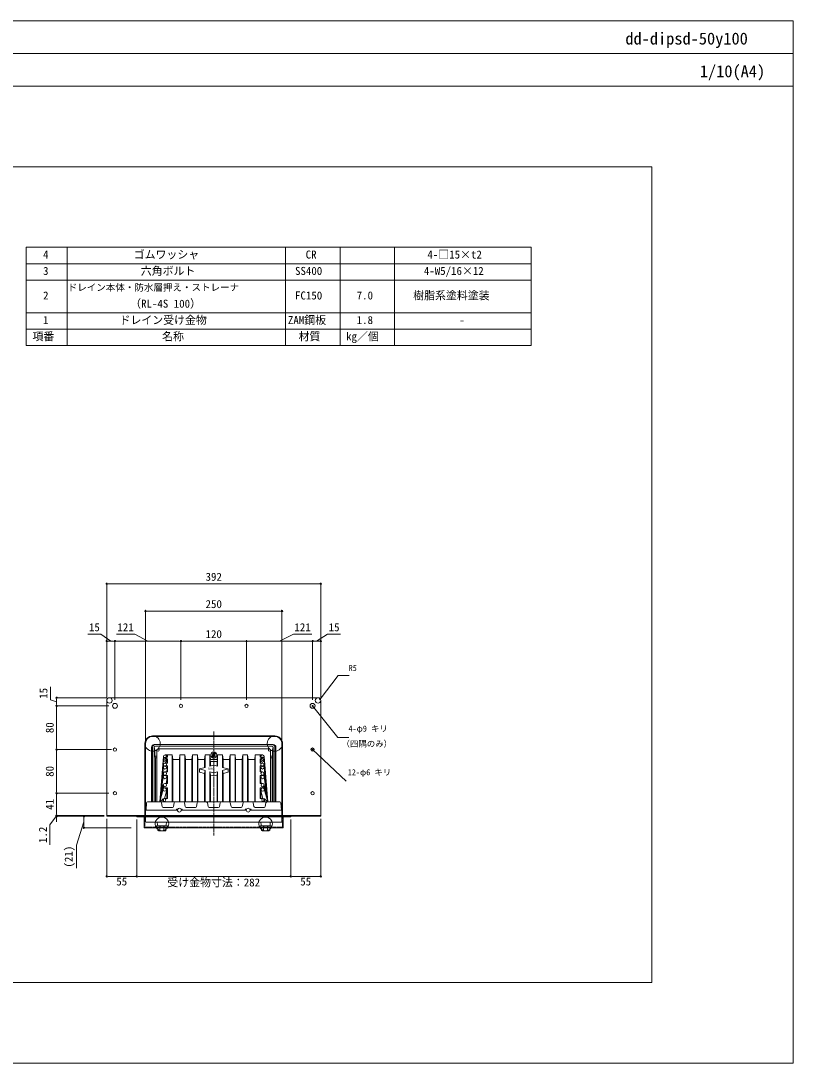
# Model space of a CAD drawing. Units: millimetres, scale not verified. Extents: x -1380 to 1380, y -955 to 955.
# Drawn here: x -35 to 1380, y -955 to 955 of the extents above; entities that cross this region are included whole.
import ezdxf
from ezdxf.enums import TextEntityAlignment as Align

# ---------------------------------------------------------------- set-up
doc = ezdxf.new("R2010")
doc.units = ezdxf.units.MM
doc.header["$LTSCALE"] = 3
for name, pattern in [('USER1', [2, 1.25, -0.25, 0.25, -0.25]), ('USER2', [0.375, 0.25, -0.125]), ('USER3', [0.75, 0.5, -0.25])]:
    doc.linetypes.add(name, pattern=pattern)
for name, color, linetype, lineweight in [('0-0_0', 7, 'Continuous', 15), ('0-2_L-2', 7, 'Continuous', 18), ('0-3_L-1', 7, 'Continuous', 18), ('0-4_L-5', 2, 'USER1', 18), ('0-5_L-3', 7, 'Continuous', 18), ('0-7_WAKU', 7, 'Continuous', 18), ('0-8_MOJI', 7, 'Continuous', 18), ('0-9_SUNPO', 7, 'Continuous', 18)]:
    doc.layers.add(name, color=color, linetype=linetype, lineweight=lineweight)
doc.styles.add('ＭＳ ゴシック', font='')
doc.styles.get('ＭＳ ゴシック').set_extended_font_data('MS Gothic')

# ---------------------------------------------------------------- blocks, each defined once
blk = doc.blocks.new('_DOTSMALL')
at = {"layer": '0-0_0'}
blk.add_line((0.0625, 0), (-0.0625, 0), dxfattribs=at)
blk.add_circle((0, 0), 0.0625, dxfattribs=at)
blk = doc.blocks.new('_DOT')
at = {"layer": '0-0_0'}
for p, q in [((-0.5, 0), (-1, 0)), ((0.25, 0), (-0.25, 0))]:
    blk.add_line(p, q, dxfattribs=at)
blk.add_circle((0, 0), 0.25, dxfattribs=at)

msp = doc.modelspace()

# ---------------------------------------------------------------- linework, layer by layer
at = {"layer": '0-0_0', "lineweight": 18}
msp.add_line((-1379.874, 895.028), (1380.126, 895.028), dxfattribs=at)
msp.add_lwpolyline([(-1121.124, -807.472), (1121.376, -807.472), (1121.376, 687.528), (-1121.124, 687.528)], close=True, dxfattribs=at)
at = {"layer": '0-2_L-2'}
for p, q in [((218.784, -522.272), (218.784, -523.472)), ((228.784, -522.272), (228.784, -523.472)), ((408.784, -522.272), (408.784, -523.472)), ((418.784, -522.272), (418.784, -523.472))]:
    msp.add_line(p, q, dxfattribs=at)
msp.add_lwpolyline([(177.784, -503.672), (459.784, -503.672), (459.784, -502.472), (177.784, -502.472)], close=True, dxfattribs=at)
msp.add_lwpolyline([(191.584, -503.672), (191.584, -523.472), (445.984, -523.472), (445.984, -503.672)], dxfattribs=at)
at = {"layer": '0-2_L-2', "linetype": 'USER3'}
msp.add_lwpolyline([(192.784, -503.672), (192.784, -522.272), (444.784, -522.272), (444.784, -503.672)], dxfattribs=at)
at = {"layer": '0-3_L-1'}
for p, q in [((127.784, -285.272), (509.784, -285.272)), ((122.784, -501.272), (122.784, -290.272)), ((514.784, -290.272), (514.784, -501.272)), ((206.784, -355.272), (430.784, -355.272)), ((192.784, -501.272), (192.784, -369.272)), ((444.784, -369.272), (444.784, -501.272))]:
    msp.add_line(p, q, dxfattribs=at)
msp.add_lwpolyline([(514.784, -502.472), (122.784, -502.472), (122.784, -501.272), (514.784, -501.272)], close=True, dxfattribs=at)
for centre, radius in [((127.784, -290.272), 5), ((509.784, -290.272), 5), ((137.784, -300.272), 4.5), ((258.784, -300.272), 3), ((378.784, -300.272), 3), ((499.784, -300.272), 4.5), ((206.784, -369.272), 14), ((430.784, -369.272), 14), ((137.784, -380.272), 3), ((499.784, -380.272), 3), ((137.784, -460.272), 3), ((499.784, -460.272), 3)]:
    msp.add_circle(centre, radius, dxfattribs=at)
at = {"layer": '0-4_L-5'}
for p, q in [((318.784, -537.955), (318.784, -346.617)), ((193.784, -502.472), (443.784, -502.472))]:
    msp.add_line(p, q, dxfattribs=at)
at = {"layer": '0-5_L-3'}
for p, q in [((206.784, -356.272), (430.784, -356.272)), ((193.784, -501.272), (193.784, -369.272)), ((204.784, -376.272), (204.784, -476.272)), ((206.784, -376.272), (206.784, -476.162)), ((209.784, -371.272), (427.784, -371.272)), ((209.784, -376.272), (209.784, -476.101)), ((210.277, -377.231), (211.119, -382.281)), ((425.784, -374.272), (211.784, -374.272)), ((214.784, -476.272), (214.784, -381.272)), ((216.784, -379.272), (420.784, -379.272)), ((422.784, -381.272), (422.784, -476.272)), ((427.291, -377.231), (426.449, -382.281)), ((427.784, -376.272), (427.784, -476.272)), ((430.784, -376.272), (430.784, -476.162)), ((432.784, -376.272), (432.784, -476.272)), ((443.784, -501.272), (443.784, -369.272)), ((214.784, -392.281), (211.092, -392.281)), ((211.784, -395.612), (211.784, -476.272)), ((214.784, -395.612), (211.784, -395.612)), ((226.55, -396.9), (219.784, -476.272)), ((233.075, -405.209), (233.784, -397.2)), ((233.488, -394.155), (233.784, -390.272)), ((242.784, -390.272), (242.784, -476.272)), ((243.784, -398.272), (255.784, -398.272)), ((256.784, -476.272), (256.784, -390.272)), ((265.784, -390.272), (265.784, -476.272)), ((266.784, -398.272), (278.784, -398.272)), ((279.784, -476.272), (279.784, -390.272)), ((288.784, -390.272), (288.784, -476.272)), ((289.784, -398.272), (301.784, -398.272)), ((311.784, -390.272), (312.784, -398.272)), ((317.766, -390.272), (314.491, -393.547)), ((317.766, -390.272), (314.491, -393.547)), ((318.784, -391.29), (315.509, -394.565)), ((318.784, -391.29), (315.509, -394.565)), ((317.158, -387.627), (316.14, -388.646)), ((316.14, -388.646), (317.766, -390.272)), ((317.158, -387.627), (318.784, -389.254)), ((322.059, -385.979), (318.784, -389.254)), ((318.784, -391.29), (320.41, -392.917)), ((323.078, -386.997), (319.802, -390.272)), ((319.802, -390.272), (321.429, -391.898)), ((321.429, -391.898), (320.41, -392.917)), ((325.784, -390.272), (324.784, -398.272)), ((347.784, -398.272), (335.784, -398.272)), ((348.784, -390.272), (348.784, -476.272)), ((357.784, -476.272), (357.784, -390.272)), ((370.784, -398.272), (358.784, -398.272)), ((371.784, -390.272), (371.784, -476.272)), ((380.784, -476.272), (380.784, -390.272)), ((393.784, -398.272), (381.784, -398.272)), ((394.784, -390.272), (394.784, -476.272)), ((404.081, -394.155), (403.784, -390.272)), ((404.493, -405.209), (403.784, -397.2)), ((417.784, -476.272), (411.008, -393.029)), ((422.784, -392.281), (426.476, -392.281)), ((422.784, -395.612), (425.784, -395.612)), ((425.784, -395.612), (425.784, -476.272)), ((226.784, -410.068), (226.784, -407.797)), ((232.588, -421.381), (233.784, -410.068)), ((232.784, -421.381), (232.784, -419.525)), ((301.784, -424.178), (302.784, -418.657)), ((335.784, -424.178), (334.784, -418.657)), ((404.98, -421.381), (403.784, -410.068)), ((404.784, -421.381), (404.784, -419.525)), ((410.784, -410.068), (410.784, -407.797)), ((226.784, -427.836), (226.784, -423.617)), ((231.671, -442.455), (233.784, -427.836)), ((232.784, -434.756), (232.784, -442.455)), ((312.784, -427.125), (311.784, -421.069)), ((324.784, -427.125), (325.784, -421.069)), ((405.897, -442.455), (403.784, -427.836)), ((404.784, -434.756), (404.784, -442.455)), ((410.784, -427.836), (410.784, -423.617)), ((219.784, -476.272), (226.179, -452.93)), ((226.784, -444.922), (226.784, -450.723)), ((228.58, -469.718), (233.784, -450.723)), ((232.784, -454.373), (232.784, -469.718)), ((408.988, -469.718), (403.784, -450.723)), ((404.784, -454.373), (404.784, -469.718)), ((410.784, -444.922), (410.784, -450.723)), ((197.655, -476.272), (208.284, -476.272)), ((221.145, -476.272), (208.284, -476.272)), ((214.784, -476.272), (422.784, -476.272)), ((226.784, -471.107), (226.784, -476.272)), ((263.145, -476.272), (248.424, -476.272)), ((305.145, -476.272), (290.424, -476.272)), ((332.424, -476.272), (347.145, -476.272)), ((374.424, -476.272), (389.145, -476.272)), ((410.784, -471.107), (410.784, -476.272)), ((411.649, -470.528), (417.784, -476.272)), ((416.424, -476.272), (429.284, -476.272)), ((439.913, -476.272), (429.284, -476.272)), ((195.66, -478.139), (194.784, -491.272)), ((204.784, -491.272), (194.784, -491.272)), ((251.397, -491.272), (204.784, -491.272)), ((223.106, -477.88), (224.463, -484.664)), ((243.145, -486.272), (226.424, -486.272)), ((243.145, -486.272), (226.424, -486.272)), ((246.463, -477.88), (245.106, -484.664)), ((260.172, -491.272), (377.397, -491.272)), ((265.106, -477.88), (266.463, -484.664)), ((285.145, -486.272), (268.424, -486.272)), ((285.145, -486.272), (268.424, -486.272)), ((288.463, -477.88), (287.106, -484.664)), ((307.106, -477.88), (308.463, -484.664)), ((310.424, -486.272), (327.145, -486.272)), ((318.784, -486.272), (327.145, -486.272)), ((330.463, -477.88), (329.106, -484.664)), ((349.106, -477.88), (350.463, -484.664)), ((352.424, -486.272), (369.145, -486.272)), ((352.424, -486.272), (369.145, -486.272)), ((372.463, -477.88), (371.106, -484.664)), ((386.172, -491.272), (432.784, -491.272)), ((391.106, -477.88), (392.463, -484.664)), ((394.424, -486.272), (411.145, -486.272)), ((394.424, -486.272), (411.145, -486.272)), ((414.463, -477.88), (413.106, -484.664)), ((432.784, -491.272), (442.784, -491.272)), ((441.909, -478.139), (442.784, -491.272)), ((443.784, -501.272), (193.784, -501.272)), ((215.66, -518.405), (215.317, -513.272)), ((231.909, -518.405), (232.251, -513.272)), ((405.66, -518.405), (405.317, -513.272)), ((421.909, -518.405), (422.251, -513.272)), ((217.284, -528.972), (220.031, -528.395)), ((217.655, -520.272), (229.913, -520.272)), ((219.784, -520.272), (219.784, -523.472)), ((220.031, -528.395), (220.031, -523.472)), ((227.537, -528.395), (227.537, -523.472)), ((227.537, -528.395), (230.284, -528.972)), ((227.784, -523.472), (227.784, -520.272)), ((410.031, -528.395), (407.284, -528.972)), ((419.913, -520.272), (407.655, -520.272)), ((409.784, -523.472), (409.784, -520.272)), ((410.031, -528.395), (410.031, -523.472)), ((417.537, -528.395), (417.537, -523.472)), ((420.284, -528.972), (417.537, -528.395)), ((417.784, -520.272), (417.784, -523.472))]:
    msp.add_line(p, q, dxfattribs=at)
at = {"layer": '0-5_L-3', "linetype": 'USER2'}
msp.add_line((193.784, -501.272), (193.784, -513.272), dxfattribs=at)
at = {"layer": '0-5_L-3', "color": 6}
for p, q in [((220.484, -520.272), (220.484, -523.472)), ((227.084, -520.272), (227.084, -523.472)), ((410.484, -520.272), (410.484, -523.472)), ((417.084, -520.272), (417.084, -523.472))]:
    msp.add_line(p, q, dxfattribs=at)
at = {"layer": '0-5_L-3'}
for points in [[(211.784, -395.612), (211.092, -392.281), (211.092, -382.281), (214.784, -382.281)], [(226.518, -407.915), (219.784, -476.272), (226.56, -393.029)], [(226.45, -424.002), (219.784, -476.272), (226.542, -399.935)], [(229.53, -397.2), (233.784, -397.2), (233.784, -405.209), (229.503, -405.209)], [(229.55, -390.272), (233.784, -390.272), (233.784, -394.155), (229.539, -394.155)], [(243.784, -476.272), (243.784, -398.272), (242.784, -390.272), (233.784, -390.272)], [(266.784, -476.272), (266.784, -398.272), (265.784, -390.272), (256.784, -390.272), (255.784, -398.272), (255.784, -476.272)], [(289.784, -476.272), (289.784, -398.272), (288.784, -390.272), (279.784, -390.272), (278.784, -398.272), (278.784, -476.272)], [(301.784, -476.272), (301.784, -424.178), (292.395, -421.662), (292.395, -415.873), (302.784, -413.089), (302.784, -390.272), (311.784, -390.272), (311.784, -410.678), (318.784, -408.802), (325.784, -410.678), (325.784, -390.272), (334.784, -390.272), (334.784, -413.089), (345.174, -415.873), (345.174, -421.662), (335.784, -424.178), (335.784, -476.272)], [(302.784, -390.272), (301.784, -398.272), (301.784, -413.357)], [(312.784, -410.41), (312.784, -402.272), (311.784, -398.272)], [(325.784, -398.272), (318.784, -398.272), (311.784, -398.272)], [(324.784, -410.41), (324.784, -402.272), (325.784, -398.272)], [(334.784, -390.272), (335.784, -398.272), (335.784, -413.357)], [(347.784, -476.272), (347.784, -398.272), (348.784, -390.272), (357.784, -390.272), (358.784, -398.272), (358.784, -476.272)], [(370.784, -476.272), (370.784, -398.272), (371.784, -390.272), (380.784, -390.272), (381.784, -398.272), (381.784, -476.272)], [(393.784, -476.272), (393.784, -398.272), (394.784, -390.272), (403.784, -390.272)], [(408.018, -390.272), (403.784, -390.272), (403.784, -394.155), (408.029, -394.155)], [(408.038, -397.2), (403.784, -397.2), (403.784, -405.209), (408.065, -405.209)], [(411.018, -396.9), (417.784, -476.272), (411.026, -399.935)], [(425.784, -395.612), (426.476, -392.281), (426.476, -382.281), (422.784, -382.281)], [(226.289, -444.847), (219.784, -476.272), (226.5, -412.752)], [(229.484, -410.068), (233.784, -410.068), (233.784, -421.381), (229.426, -421.381)], [(302.784, -476.272), (302.784, -418.657), (292.395, -415.873)], [(324.784, -402.272), (318.784, -402.272), (312.784, -402.272)], [(334.784, -476.272), (334.784, -418.657), (345.174, -415.873)], [(408.085, -410.068), (403.784, -410.068), (403.784, -421.381), (408.142, -421.381)], [(411.051, -407.915), (417.784, -476.272), (411.068, -412.752)], [(225.919, -470.528), (219.784, -476.272), (226.413, -430.407)], [(229.382, -427.836), (233.784, -427.836), (233.784, -442.455), (229.227, -442.455)], [(325.784, -476.272), (325.784, -421.069), (318.784, -422.944), (311.784, -421.069), (311.784, -476.272)], [(312.784, -476.272), (312.784, -427.125), (318.784, -428.733)], [(324.784, -476.272), (324.784, -427.125), (318.784, -428.733)], [(408.187, -427.836), (403.784, -427.836), (403.784, -442.455), (408.342, -442.455)], [(411.118, -424.002), (417.784, -476.272), (411.156, -430.407)], [(229.073, -450.723), (233.784, -450.723), (233.784, -469.718), (227.969, -469.718)], [(408.496, -450.723), (403.784, -450.723), (403.784, -469.718), (409.599, -469.718)], [(411.279, -444.847), (417.784, -476.272), (411.389, -452.93)]]:
    msp.add_lwpolyline(points, dxfattribs=at)
at = {"layer": '0-5_L-3', "linetype": 'USER2'}
msp.add_lwpolyline([(443.784, -501.272), (443.784, -513.272), (193.784, -513.272)], dxfattribs=at)
at = {"layer": '0-5_L-3'}
for points in [[(213.784, -522.272), (233.784, -522.272), (233.784, -520.272), (213.784, -520.272)], [(216.284, -523.472), (216.284, -528.395), (217.284, -528.972), (230.284, -528.972), (231.284, -528.395), (231.284, -523.472)], [(423.784, -522.272), (403.784, -522.272), (403.784, -520.272), (423.784, -520.272)], [(421.284, -523.472), (421.284, -528.395), (420.284, -528.972), (407.284, -528.972), (406.284, -528.395), (406.284, -523.472)]]:
    msp.add_lwpolyline(points, close=True, dxfattribs=at)
for centre, radius in [((216.784, -381.272), 2), ((420.784, -381.272), 2), ((229.53, -400.2), 3), ((229.539, -397.155), 3), ((229.55, -393.272), 3), ((318.784, -390.272), 5.4), ((408.018, -393.272), 3), ((408.029, -397.155), 3), ((408.038, -400.2), 3), ((229.484, -413.068), 3), ((229.503, -408.209), 3), ((408.065, -408.209), 3), ((408.085, -413.068), 3), ((229.382, -430.836), 3), ((229.426, -424.381), 3), ((408.142, -424.381), 3), ((408.187, -430.836), 3), ((229.073, -453.723), 3), ((229.227, -445.455), 3), ((408.342, -445.455), 3), ((408.496, -453.723), 3), ((227.969, -472.718), 3), ((409.599, -472.718), 3), ((251.397, -490.272), 1), ((255.784, -491.272), 3.5), ((260.172, -490.272), 1), ((377.397, -490.272), 1), ((381.784, -491.272), 3.5), ((386.172, -490.272), 1), ((223.784, -516.487), 12.485), ((413.784, -516.487), 12.485)]:
    msp.add_circle(centre, radius, dxfattribs=at)
for centre, radius, start, end in [((206.784, -369.272), 13, 90, 180), ((430.784, -369.272), 13, 0, 90), ((209.784, -376.272), 5, 90, 180), ((211.784, -376.272), 5, 90, 180), ((211.784, -376.272), 2, 90, 180), ((425.784, -376.272), 5, 0, 90), ((425.784, -376.272), 2, 0, 90), ((427.784, -376.272), 5, 0, 90), ((197.655, -478.272), 2, 90, 176.18593), ((221.145, -478.272), 2, 11.30993, 90), ((248.424, -478.272), 2, 90, 168.69007), ((263.145, -478.272), 2, 11.30993, 90), ((290.424, -478.272), 2, 90, 168.69007), ((305.145, -478.272), 2, 11.30993, 90), ((332.424, -478.272), 2, 90, 168.69007), ((347.145, -478.272), 2, 11.30993, 90), ((374.424, -478.272), 2, 90, 168.69007), ((389.145, -478.272), 2, 11.30993, 90), ((416.424, -478.272), 2, 90, 168.69007), ((439.913, -478.272), 2, 3.81407, 90), ((226.424, -484.272), 2, 191.30993, 270), ((243.145, -484.272), 2, 270, 348.69007), ((268.424, -484.272), 2, 191.30993, 270), ((285.145, -484.272), 2, 270, 348.69007), ((310.424, -484.272), 2, 191.30993, 270), ((327.145, -484.272), 2, 270, 348.69007), ((352.424, -484.272), 2, 191.30993, 270), ((369.145, -484.272), 2, 270, 348.69007), ((394.424, -484.272), 2, 191.30993, 270), ((411.145, -484.272), 2, 270, 348.69007), ((217.655, -518.272), 2, 183.81407, 270), ((229.913, -518.272), 2, 270, 356.18593), ((407.655, -518.272), 2, 183.81407, 270), ((419.913, -518.272), 2, 270, 356.18593)]:
    msp.add_arc(centre, radius, start, end, dxfattribs=at)
at = {"layer": '0-7_WAKU'}
for points in [[(-1379.874, -954.972), (1380.126, -954.972), (1380.126, 955.028), (-1379.874, 955.028)], [(1380.126, 835.028), (-1379.874, 835.028), (-1379.874, 955.028), (1380.126, 955.028)]]:
    msp.add_lwpolyline(points, close=True, dxfattribs=at)
at = {"layer": '0-8_MOJI'}
for p, q in [((50.126, 360.028), (50.126, 540.028)), ((450.126, 540.028), (450.126, 360.028)), ((550.126, 540.028), (550.126, 360.028)), ((650.126, 360.028), (650.126, 540.028)), ((-24.874, 510.028), (900.126, 510.028)), ((-24.874, 480.028), (900.126, 480.028)), ((-24.874, 420.028), (900.126, 420.028)), ((-24.874, 390.028), (900.126, 390.028))]:
    msp.add_line(p, q, dxfattribs=at)
msp.add_lwpolyline([(-24.874, 360.028), (900.126, 360.028), (900.126, 540.028), (-24.874, 540.028)], close=True, dxfattribs=at)
at = {"layer": '0-9_SUNPO'}
for p, q in [((122.784, -285.272), (122.784, -76.429)), ((127.784, -76.429), (509.784, -76.429)), ((514.784, -285.272), (514.784, -76.429)), ((193.784, -364.272), (193.784, -126.429)), ((198.784, -126.429), (438.784, -126.429)), ((443.784, -364.272), (443.784, -126.429)), ((122.784, -285.272), (122.784, -181.429)), ((127.784, -181.429), (132.784, -181.429)), ((137.784, -289.272), (137.784, -181.429)), ((137.784, -289.272), (137.784, -181.429)), ((142.784, -181.429), (253.784, -181.429)), ((258.784, -289.272), (258.784, -181.429)), ((258.784, -289.272), (258.784, -181.429)), ((263.784, -181.429), (373.784, -181.429)), ((378.784, -289.272), (378.784, -181.429)), ((378.784, -289.272), (378.784, -181.429)), ((383.784, -181.429), (494.784, -181.429)), ((499.784, -289.272), (499.784, -181.429)), ((499.784, -289.272), (499.784, -181.429)), ((504.784, -181.429), (509.784, -181.429)), ((514.784, -285.272), (514.784, -181.429)), ((122.784, -285.272), (30.994, -285.272)), ((30.994, -295.272), (30.994, -290.272)), ((126.784, -300.272), (30.994, -300.272)), ((126.784, -300.272), (30.994, -300.272)), ((30.994, -375.272), (30.994, -305.272)), ((131.784, -380.272), (30.994, -380.272)), ((131.784, -380.272), (30.994, -380.272)), ((499.784, -380.272), (561.162, -438.172)), ((30.994, -385.272), (30.994, -455.272)), ((126.784, -460.272), (30.994, -460.272)), ((126.784, -460.272), (30.994, -460.272)), ((30.994, -496.272), (30.994, -465.272)), ((30.994, -496.272), (30.994, -491.272)), ((117.784, -501.272), (30.994, -501.272)), ((30.994, -502.472), (30.994, -501.272)), ((30.994, -502.472), (30.994, -501.272)), ((117.784, -501.272), (30.994, -501.272)), ((117.784, -502.472), (30.994, -502.472)), ((30.994, -507.472), (30.994, -512.472)), ((117.784, -502.472), (80.994, -502.472)), ((80.994, -507.472), (80.994, -518.472)), ((122.784, -507.472), (122.784, -612.755)), ((177.784, -508.672), (177.784, -612.755)), ((177.784, -508.672), (177.784, -612.755)), ((459.784, -508.672), (459.784, -612.755)), ((459.784, -508.672), (459.784, -612.755)), ((514.784, -507.472), (514.784, -612.755)), ((167.784, -523.472), (80.994, -523.472)), ((127.784, -612.755), (172.784, -612.755)), ((182.784, -612.755), (454.784, -612.755)), ((509.784, -612.755), (464.784, -612.755))]:
    msp.add_line(p, q, dxfattribs=at)
for points in [[(130.284, -181.429), (112.135, -168.929), (88.206, -168.929)], [(198.284, -181.429), (173.997, -168.929), (140.626, -168.929)], [(439.284, -181.429), (464.813, -168.929), (498.183, -168.929)], [(507.284, -181.429), (527.327, -168.929), (551.256, -168.929)], [(513.673, -288.107), (546.843, -244.572), (566.843, -244.572)], [(30.994, -292.772), (19.494, -289.322), (19.494, -265.393)], [(499.784, -300.272), (546.162, -358.172), (566.162, -358.172)], [(30.994, -501.872), (18.494, -517.998), (18.494, -555.023)], [(80.994, -512.972), (67.363, -555.621), (67.363, -597.52)]]:
    msp.add_lwpolyline(points, dxfattribs=at)

# ---------------------------------------------------------------- block references
for name, p, xscale, yscale, rotation in [('_DOT', (122.784, -76.429), 5, 5, 180), ('_DOT', (193.784, -126.429), 5, 5, 180), ('_DOT', (122.784, -181.429), 5, 5, 180), ('_DOT', (137.784, -181.429), 5, 5, 180), ('_DOT', (258.784, -181.429), 5, 5, 180), ('_DOT', (378.784, -181.429), 5, 5, 180), ('_DOT', (499.784, -181.429), 5, 5, 180), ('_DOT', (30.994, -285.272), 5, 5, 90), ('_DOT', (30.994, -300.272), 5, 5, 270), ('_DOT', (30.994, -300.272), 5, 5, 90), ('_DOTSMALL', (499.784, -300.272), 15, 15, 128.69502), ('_DOTSMALL', (513.673, -288.107), 15, 15, 232.69559), ('_DOT', (30.994, -380.272), 5, 5, 270), ('_DOT', (30.994, -380.272), 5, 5, 90), ('_DOTSMALL', (499.784, -380.272), 15, 15, 136.67043), ('_DOT', (30.994, -460.272), 5, 5, 270), ('_DOT', (30.994, -460.272), 5, 5, 90), ('_DOT', (30.994, -501.272), 5, 5, 270), ('_DOT', (30.994, -501.272), 5, 5, 270), ('_DOT', (30.994, -502.472), 5, 5, 90), ('_DOT', (80.994, -502.472), 5, 5, 90), ('_DOT', (80.994, -523.472), 5, 5, 270), ('_DOT', (122.784, -612.755), 5, 5, 180), ('_DOT', (177.784, -612.755), 5, 5, 180), ('_DOT', (459.784, -612.755), 5, 5, 180)]:
    msp.add_blockref(name, p, dxfattribs=dict(at, xscale=xscale, yscale=yscale, rotation=rotation))
at = {"layer": '0-9_SUNPO', "xscale": 5, "yscale": 5}
for p in [(514.784, -76.429), (443.784, -126.429), (137.784, -181.429), (258.784, -181.429), (378.784, -181.429), (499.784, -181.429), (514.784, -181.429), (177.784, -612.755), (459.784, -612.755), (514.784, -612.755)]:
    msp.add_blockref('_DOT', p, dxfattribs=at)

# ---------------------------------------------------------------- texts
at = {"layer": '0-5_L-3', "style": 'ＭＳ ゴシック', "width": 1.5}
msp.add_text('DKC', height=3.666, dxfattribs=at).set_placement((308.606, -418.373), align=Align.BOTTOM_LEFT)
at = {"layer": '0-7_WAKU', "style": 'ＭＳ ゴシック'}
for s, p in [('dd-dipsd-50y100', (1072.74, 905.028)), ('1/10(A4)', (1209.187, 845.028))]:
    msp.add_text(s, height=21.99, dxfattribs=at).set_placement(p, align=Align.BOTTOM_LEFT)
at = {"layer": '0-8_MOJI', "style": 'ＭＳ ゴシック'}
for s, height, p in [('ゴムワッシャ', 14.66, (172.156, 515.028)), ('4-□15×t2', 14.66, (710.151, 515.028)), ('4', 14.66, (6.129, 515.028)), ('CR', 14.66, (487.131, 515.028)), ('3', 14.66, (6.129, 485.028)), ('六角ボルト', 14.66, (185.151, 485.028)), ('SS400', 14.66, (467.639, 485.028)), ('4-W5/16×12', 14.66, (703.654, 485.028)), ('2', 14.66, (6.129, 440.028)), ('ドレイン本体・防水層押え・ストレーナ', 12.46, (51.304, 456.528)), ('FC150', 14.66, (467.639, 440.028)), ('7.0', 14.66, (580.634, 440.028)), ('樹脂系塗料塗装', 14.66, (684.162, 440.028)), ('（RL-4S 100）', 14.66, (165.659, 425.028)), ('1', 14.66, (6.129, 395.028)), ('ドレイン受け金物', 14.66, (146.167, 395.028)), ('ZAM鋼板', 14.66, (454.644, 395.028)), ('1.8', 14.66, (580.634, 395.028)), ('-', 14.66, (768.629, 395.028)), ('項番', 14.66, (-13.364, 365.028)), ('名称', 14.66, (224.136, 365.028)), ('材質', 14.66, (474.136, 365.028)), ('kg／個', 14.66, (561.141, 365.028)), ('R5', 11, (565.929, -239.572)), ('4-φ9 キリ', 11, (565.553, -350.735)), ('（四隅のみ）', 11, (552.913, -378.628)), ('12-φ6 キリ', 11, (564.259, -430.735))]:
    msp.add_text(s, height=height, dxfattribs=at).set_placement(p, align=Align.BOTTOM_LEFT)
at = {"layer": '0-9_SUNPO', "style": 'ＭＳ ゴシック'}
for s, p in [('392', (303.784, -75.429)), ('250', (303.784, -125.429)), ('15', (90.17, -167.929)), ('121', (142.311, -167.929)), ('121', (466.498, -167.929)), ('15', (529.291, -167.929)), ('120', (303.784, -180.429)), ('55', (140.284, -633.755)), ('受け金物寸法：282', (233.784, -635.532)), ('55', (477.284, -633.755))]:
    msp.add_text(s, height=14.66, dxfattribs=at).set_placement(p, align=Align.BOTTOM_LEFT)
for s, p in [('15', (18.494, -287.358)), ('80', (29.994, -350.272)), ('80', (29.994, -430.272)), ('41', (29.994, -490.772)), ('1.2', (17.494, -551.511)), ('(21)', (64.688, -596.57))]:
    msp.add_text(s, height=14.66, rotation=90, dxfattribs=at).set_placement(p, align=Align.BOTTOM_LEFT)

doc.saveas('drawing.dxf')
